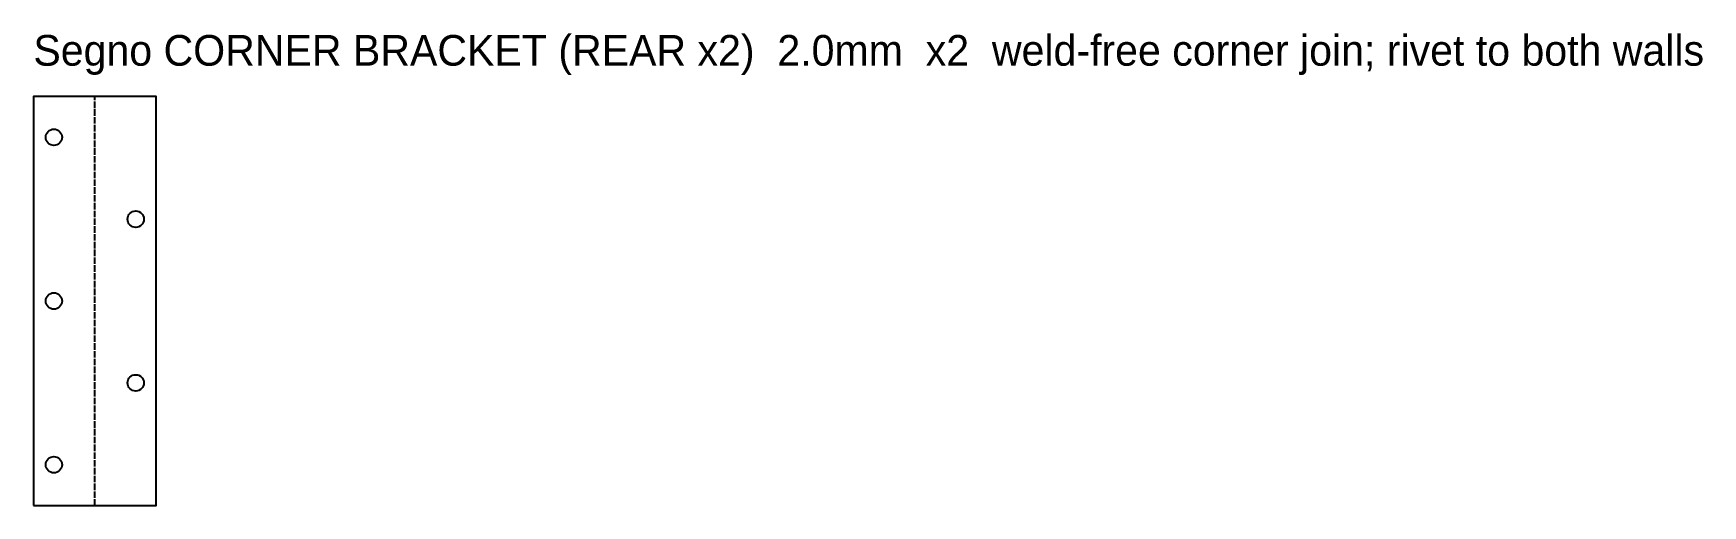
# Model space of a CAD drawing. Header units: millimetres. Extents: x 0 to 326, y 0 to 92.
import ezdxf

# ---------------------------------------------------------------- set-up
doc = ezdxf.new("R2010")
doc.units = ezdxf.units.MM
doc.linetypes.add('DASHED', pattern=[1.524, 1.27, -0.254])
for name, color, linetype in [('BEND', 4, 'DASHED'), ('CUT', 7, 'Continuous'), ('NOTE', 8, 'Continuous')]:
    doc.layers.add(name, color=color, linetype=linetype)

msp = doc.modelspace()

# ---------------------------------------------------------------- linework, layer by layer
at = {"layer": 'BEND'}
msp.add_lwpolyline([(12, 0), (12, 80)], dxfattribs=at)
at = {"layer": 'CUT'}
msp.add_lwpolyline([(0, 0), (24, 0), (24, 80), (0, 80)], close=True, dxfattribs=at)
for centre in [(4, 72), (20, 56), (4, 40), (20, 24), (4, 8)]:
    msp.add_circle(centre, 1.6, dxfattribs=at)

# ---------------------------------------------------------------- texts
at = {"layer": 'NOTE'}
msp.add_text('Segno CORNER BRACKET (REAR x2)  2.0mm  x2  weld-free corner join; rivet to both walls', height=6, dxfattribs=at).set_placement((0, 86))

doc.saveas('drawing.dxf')
